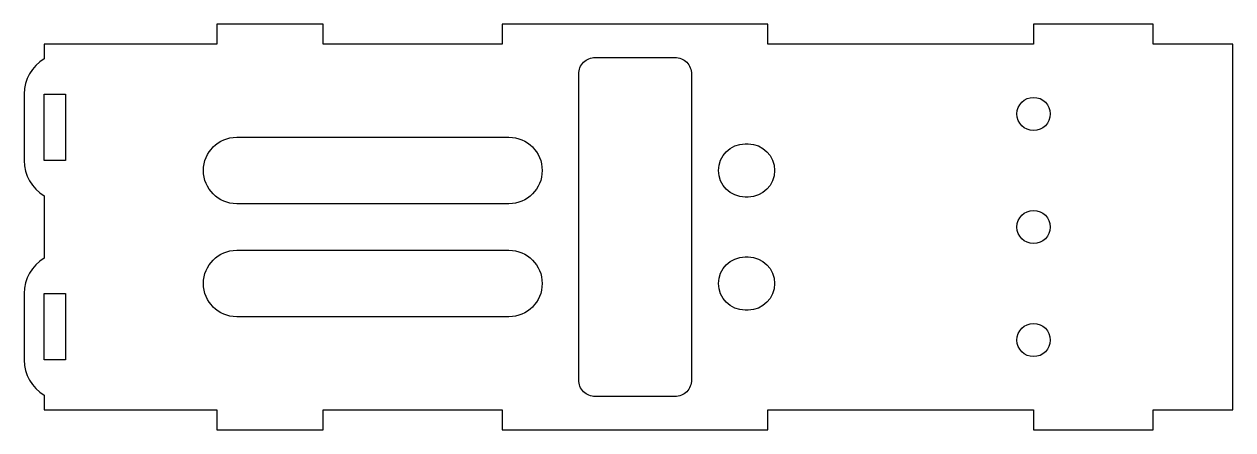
# Model space of a CAD drawing. Header units: millimetres. Extents: x -123 to 59, y -56 to 5.
import ezdxf

# ---------------------------------------------------------------- set-up
doc = ezdxf.new("R2010")
doc.units = ezdxf.units.MM

msp = doc.modelspace()

# ---------------------------------------------------------------- linework, layer by layer
for points in [[(-51, -53), (-51, -56), (-11, -56), (-11, -53), (29, -53), (29, -56), (47, -56), (47, -53), (59, -53), (59, 2), (47, 2), (47, 5), (29, 5), (29, 2), (-11, 2), (-11, 5), (-51, 5), (-51, 2), (-78, 2), (-78, 5), (-94, 5), (-94, 2), (-120, 2), (-120, -0.19, 0.262938), (-123, -5.5), (-123, -15.5, 0.262938), (-120, -20.81), (-120, -30.19, 0.262938), (-123, -35.5), (-123, -45.5, 0.262938), (-120, -50.81), (-120, -53), (-94, -53), (-94, -56), (-78, -56), (-78, -53)], [(-39.5, -2.5, -0.414214), (-37, 0), (-25, 0, -0.414214), (-22.5, -2.5), (-22.5, -48.5, -0.414214), (-25, -51), (-37, -51, -0.414214), (-39.5, -48.5)], [(-91, -12), (-50, -12, -1), (-50, -22), (-91, -22, -1)], [(-14.45, -13), (-14, -13, -1), (-14, -21), (-14.45, -21, -0.999611)], [(-91, -29), (-50, -29, -1), (-50, -39), (-91, -39, -1)], [(-14, -38), (-14.45, -38, -1), (-14.45, -30), (-14, -30, -1)]]:
    msp.add_lwpolyline(points, format="xyb", close=True)
for points in [[(-120, -15.5), (-120, -5.5), (-116.8, -5.5), (-116.8, -15.5)], [(-120, -45.5), (-120, -35.5), (-116.8, -35.5), (-116.8, -45.5)]]:
    msp.add_lwpolyline(points, close=True)
for centre in [(29, -8.5), (29, -25.5), (29, -42.5)]:
    msp.add_circle(centre, 2.5)

doc.saveas('drawing.dxf')
